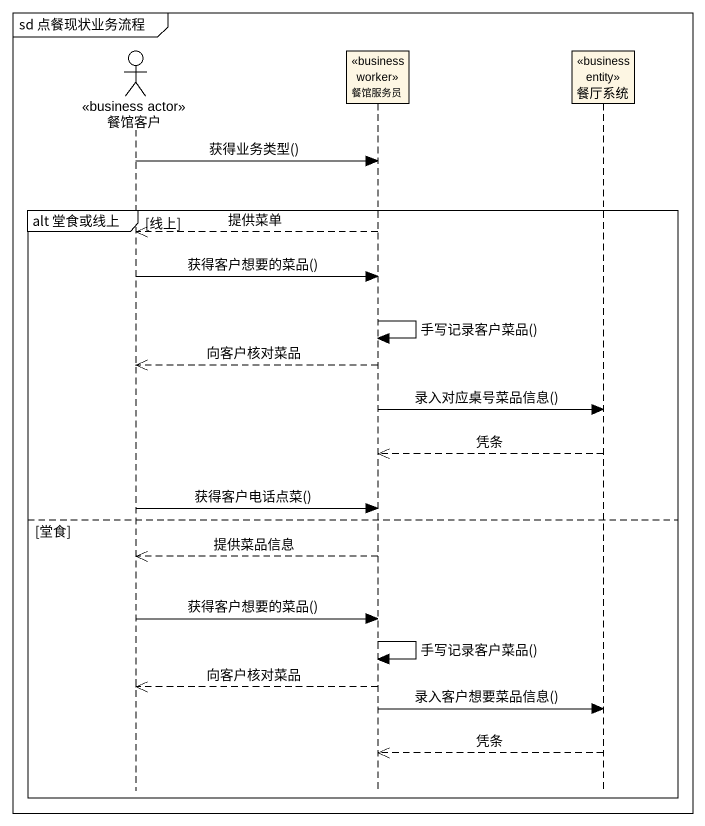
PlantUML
@startuml
mainframe sd 点餐现状业务流程
hide footbox
actor 餐馆客户 <<business actor>>
participant 餐馆服务员 <<business worker>>
participant 餐厅系统 <<business entity>>

餐馆客户 -> 餐馆服务员 : 获得业务类型()
group alt 堂食或线上 [线上]
  餐馆服务员 -->> 餐馆客户 : 提供菜单
  餐馆客户 -> 餐馆服务员 : 获得客户想要的菜品()
  餐馆服务员 -> 餐馆服务员 : 手写记录客户菜品()
  餐馆服务员 -->> 餐馆客户 : 向客户核对菜品
  餐馆服务员 -> 餐厅系统 : 录入对应桌号菜品信息()
  餐厅系统 -->> 餐馆服务员 : 凭条
  餐馆客户 -> 餐馆服务员 : 获得客户电话点菜()
else 堂食
  餐馆服务员 -->> 餐馆客户 : 提供菜品信息
  餐馆客户 -> 餐馆服务员 : 获得客户想要的菜品()
  餐馆服务员 -> 餐馆服务员 : 手写记录客户菜品()
  餐馆服务员 -->> 餐馆客户 : 向客户核对菜品
  餐馆服务员 -> 餐厅系统 : 录入客户想要菜品信息()
  餐厅系统 -->> 餐馆服务员 : 凭条
end
@enduml
